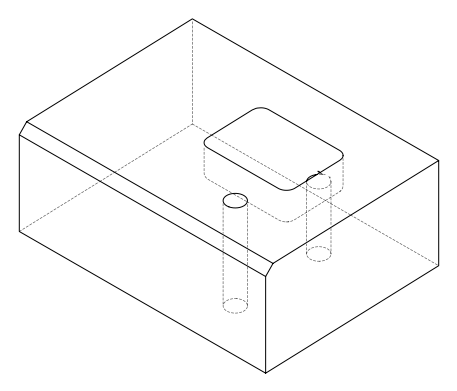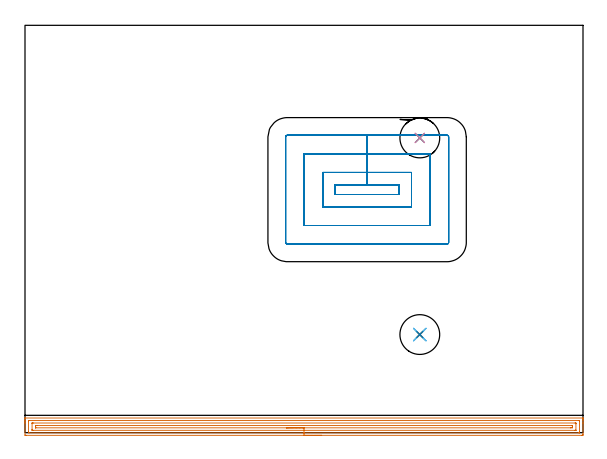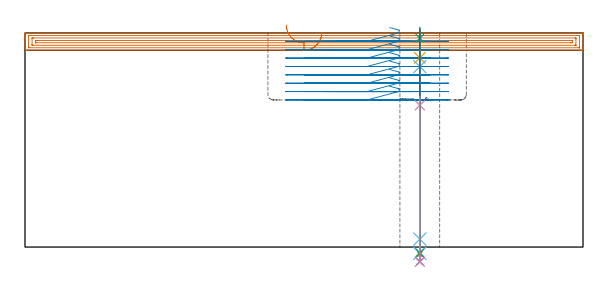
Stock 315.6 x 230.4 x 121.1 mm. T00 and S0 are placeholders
(PLAN: 10 operations, 8 tool changes, 26.3 min)
(1 AREA_MILL | FG_CHAMFER_SURFACE | UGT0205_001 | 10.31 min | 15159 mm3)
(2 MILL_RECTANGULAR_POCKET | POCKET_RECTANGULAR_STRAIGHT | UGT0201_095 | Follow Part, ap 5, ae 75% | 13.48 min | 341884 mm3)
(3 SPOT_DRILL | STEP1HOLE | NXT0321_9005460120000 | 0.05 min | 209 mm3)
(4 SPOT_DRILL_1 | STEP1HOLE_1 | NXT0321_9005460120000 | 0.06 min | 187 mm3)
(5 DRILL_BLIND_HOLE_INTO_CENTER | STEP1HOLE | NXT0301_065 | 0.07 min | 756 mm3)
(6 GUN_DRILL_THROUGH_HOLE | STEP1HOLE | UGT0307_006 | 0.58 min | 6862 mm3)
(7 DRILL_TO_ENLARGE_THROUGH_HOLE | STEP1HOLE | NXT0301_104 | 0.51 min | 10813 mm3)
(8 DRILL_TO_ENLARGE_THROUGH_HOLE_1 | STEP1HOLE | UGT0301_054 | 0.53 min | 29480 mm3)
(9 DRILL_THROUGH_HOLE_INTO_CENTER | STEP1HOLE_1 | NXT0301_065 | 0.36 min | 5628 mm3)
(10 DRILL_TO_ENLARGE_THROUGH_HOLE_2 | STEP1HOLE_1 | UGT0301_054 | 0.38 min | 27277 mm3)
(TOOL UGT0205_001 | Chamfer Mill 20 x 3 x 45 deg. | D20 FL50 Z2)
(TOOL UGT0201_095 | End mill 20 mm | D20 R3 FL38 Z4)
(TOOL NXT0321_9005460120000 | NC Spot Drill, 142deg, 12mm, Carbide, Uncoated | D12 PA142 FL30 Z2)
(TOOL NXT0301_065 | Carbide Drill 9.4mm [860.1-0940-075A1-MM 2214] | D9.4 PA140 FL98 Z2)
(TOOL UGT0307_006 | Gun Drill 9 mm | D9 PA130 FL24 Z1)
(TOOL NXT0301_104 | Carbide Drill 14mm [860.1-1400-112A1-MM 2214] | D14 PA140 FL123 Z2)
(TOOL UGT0301_054 | Twist Drill 22.5 mm | D22.5 PA118 FL155 Z2)
(OP 1 AREA_MILL)
G17 G21 G94 G90
T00 M6
G54
G17 G0 G90 X167.8 Y-1.5 S1061 M3
G43 Z131.1 H0
Z121.3
G94 G1 X167.762 Z120.428 F250.
X167.648 Z119.563
X167.459 Z118.712
X167.197 Z117.88
X166.863 Z117.074
X166.46 Z116.3
X165.991 Z115.564
X165.46 Z114.872
X164.871 Z114.229
X164.228 Z113.64
X163.536 Z113.108
X162.8 Z112.64
X162.026 Z112.237
X161.22 Z111.903
X160.388 Z111.641
X159.536 Z111.452
X158.672 Z111.338
X157.8 Z111.3
X0.615
X0.204 Y-1.496 Z111.302
X0.01 Y-1.492 Z111.306
X0. Y-1.294 Z111.504
Y5.167 Z117.962
Y5.719 Z118.515
Y6.051 Z118.847
Y6.602 Z119.398
Y6.935 Z119.729
Y7.938 Z120.737
X0.007 Y8.286 Z121.077
X0.009 Y8.297 Z121.088
X0.168 Y8.3 Z121.1
X315.432
X315.591 Y8.297 Z121.088
X315.593 Y8.286 Z121.077
X315.6 Y7.937 Z120.737
Y7.599 Z120.399
Y6.935 Z119.729
Y5.719 Z118.515
Y5.167 Z117.962
Y-0.743 Z112.055
X315.597 Y-1.018 Z111.779
X315.591 Y-1.492 Z111.306
X315.467 Y-1.495 Z111.303
X314.985 Y-1.5 Z111.3
X157.8
Y-0.086 Z112.714
X2.351 Y-0.085 Z112.715
X2.013 Y-0.079 Z112.721
X2.007 Y0.03 Z112.83
X2.001 Y0.261 Z113.061
Y6.446 Z119.246
X2.01 Y6.843 Z119.643
X2.015 Y6.88 Z119.68
X2.033 Y6.882 Z119.682
X2.084 Y6.885 Z119.685
X2.19 Y6.886 Z119.686
X2.401
X313.249 Y6.885 Z119.685
X313.587 Y6.879 Z119.679
X313.593 Y6.77 Z119.57
X313.599 Y6.539 Z119.339
Y0.354 Z113.154
X313.59 Y-0.043 Z112.757
X313.585 Y-0.08 Z112.72
X313.567 Y-0.082 Z112.718
X313.516 Y-0.085 Z112.715
X313.41 Y-0.086 Z112.714
X313.199
X157.8
Y1.328 Z114.128
X4.494 Y1.329 Z114.129
X4.187 Y1.33 Z114.13
X4.085 Y1.332 Z114.132
X4.012 Y1.335 Z114.135
X4.007 Y1.448 Z114.248
X4.002 Y1.633 Z114.433
X4. Y1.817 Z114.617
X4.001 Y5.351 Z118.151
X4.005 Y5.413 Z118.213
X4.01 Y5.458 Z118.258
X4.035 Y5.465 Z118.265
X4.187 Y5.467 Z118.267
X4.773 Y5.471 Z118.271
X311.106
X311.413 Y5.47 Z118.27
X311.515 Y5.468 Z118.268
X311.588 Y5.465 Z118.265
X311.593 Y5.352 Z118.152
X311.598 Y5.167 Z117.967
X311.6 Y4.983 Z117.783
X311.599 Y1.449 Z114.249
X311.595 Y1.386 Z114.186
X311.59 Y1.342 Z114.142
X311.565 Y1.335 Z114.135
X311.413 Y1.333 Z114.133
X310.827 Y1.329 Z114.129
X157.8 Y1.328 Z114.128
Y2.743 Z115.543
X6.118
X6.066 Y2.744 Z115.544
X6.03 Y2.746 Z115.546
X6.014 Y2.749 Z115.549
X6.01 Y2.763 Z115.563
X6.005 Y2.966 Z115.766
X6. Y3.373 Z116.173
Y3.4 Z116.2
X6.006 Y3.828 Z116.628
X6.01 Y4.036 Z116.836
X6.209 Y4.051 Z116.851
X6.866 Y4.056 Z116.856
X7.095 Y4.057 Z116.857
X309.482
X309.534 Y4.056 Z116.856
X309.57 Y4.054 Z116.854
X309.586 Y4.051 Z116.851
X309.59 Y4.037 Z116.837
X309.595 Y3.834 Z116.634
X309.6 Y3.427 Z116.227
Y3.4 Z116.2
X309.594 Y2.972 Z115.772
X309.59 Y2.764 Z115.564
X309.391 Y2.749 Z115.549
X308.734 Y2.744 Z115.544
X308.505 Y2.743 Z115.543
X157.8
X156.928 Z115.581
X156.063 Z115.695
X155.212 Z115.883
X154.38 Z116.146
X153.574 Z116.48
X152.8 Z116.882
X152.064 Z117.351
X151.372 Z117.882
X150.729 Z118.472
X150.14 Z119.115
X149.608 Z119.807
X149.14 Z120.543
X148.737 Z121.316
X148.403 Z122.122
X148.141 Z122.954
X147.952 Z123.806
X147.838 Z124.671
X147.8 Z125.543
G0 Z131.1
M5
M2
(OP 2 MILL_RECTANGULAR_POCKET)
G17 G21 G94 G90
T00 M6
G54
G17 G0 G90 X206.323 Y134.7 S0 M3
G43 Z131.1 H0
Z124.1
G94 G1 X211.6 Z122.686 F250.
Y140.2 Z121.212
X193.5 Z116.362
X175.4 F500.
Y134.7
X211.6
Y140.2
X193.5
Y147.2
X168.4
Y127.7
X218.6
Y147.2
X193.5
Y157.7
X157.9
Y117.2
X229.1
Y157.7
X193.5
Y168.2
X148.3
G3 X147.4 Y167.3 R0.9
G1 Y107.6
G3 X148.3 Y106.7 R0.9
G1 X238.7
G3 X239.6 Y107.6 R0.9
G1 Y167.3
G3 X238.7 Y168.2 R0.9
G1 X193.5
X192.5
G0 X206.323 Y134.7 Z119.362
G1 X211.6 Z117.949 F250.
Y140.2 Z116.475
X193.5 Z111.625
X175.4 F500.
Y134.7
X211.6
Y140.2
X193.5
Y147.2
X168.4
Y127.7
X218.6
Y147.2
X193.5
Y157.7
X157.9
Y117.2
X229.1
Y157.7
X193.5
Y168.2
X148.3
G3 X147.4 Y167.3 R0.9
G1 Y107.6
G3 X148.3 Y106.7 R0.9
G1 X238.7
G3 X239.6 Y107.6 R0.9
G1 Y167.3
G3 X238.7 Y168.2 R0.9
G1 X193.5
X192.5
G0 X206.323 Y134.7 Z114.625
G1 X211.6 Z113.211 F250.
Y140.2 Z111.737
X193.5 Z106.887
X175.4 F500.
Y134.7
X211.6
Y140.2
X193.5
Y147.2
X168.4
Y127.7
X218.6
Y147.2
X193.5
Y157.7
X157.9
Y117.2
X229.1
Y157.7
X193.5
Y168.2
X148.3
G3 X147.4 Y167.3 R0.9
G1 Y107.6
G3 X148.3 Y106.7 R0.9
G1 X238.7
G3 X239.6 Y107.6 R0.9
G1 Y167.3
G3 X238.7 Y168.2 R0.9
G1 X193.5
X192.5
G0 X206.323 Y134.7 Z109.887
G1 X211.6 Z108.474 F250.
Y140.2 Z107.
X193.5 Z102.15
X175.4 F500.
Y134.7
X211.6
Y140.2
X193.5
Y147.2
X168.4
Y127.7
X218.6
Y147.2
X193.5
Y157.7
X157.9
Y117.2
X229.1
Y157.7
X193.5
Y168.2
X148.3
G3 X147.4 Y167.3 R0.9
G1 Y107.6
G3 X148.3 Y106.7 R0.9
G1 X238.7
G3 X239.6 Y107.6 R0.9
G1 Y167.3
G3 X238.7 Y168.2 R0.9
G1 X193.5
X192.5
G0 X206.323 Y134.7 Z105.15
G1 X211.6 Z103.736 F250.
Y140.2 Z102.262
X193.5 Z97.412
X175.4 F500.
Y134.7
X211.6
Y140.2
X193.5
Y147.2
X168.4
Y127.7
X218.6
Y147.2
X193.5
Y157.7
X157.9
Y117.2
X229.1
Y157.7
X193.5
Y168.2
X148.3
G3 X147.4 Y167.3 R0.9
G1 Y107.6
G3 X148.3 Y106.7 R0.9
G1 X238.7
G3 X239.6 Y107.6 R0.9
G1 Y167.3
G3 X238.7 Y168.2 R0.9
G1 X193.5
X192.5
G0 X206.323 Y134.7 Z100.412
G1 X211.6 Z98.999 F250.
Y140.2 Z97.525
X193.5 Z92.675
X175.4 F500.
Y134.7
X211.6
Y140.2
X193.5
Y147.2
X168.4
Y127.7
X218.6
Y147.2
X193.5
Y157.7
X157.9
Y117.2
X229.1
Y157.7
X193.5
Y168.2
X148.3
G3 X147.4 Y167.3 R0.9
G1 Y107.6
G3 X148.3 Y106.7 R0.9
G1 X238.7
G3 X239.6 Y107.6 R0.9
G1 Y167.3
G3 X238.7 Y168.2 R0.9
G1 X193.5
X192.5
G0 X206.323 Y134.7 Z95.675
G1 X211.6 Z94.261 F250.
Y140.2 Z92.787
X193.5 Z87.937
X175.4 F500.
Y134.7
X211.6
Y140.2
X193.5
Y147.2
X168.4
Y127.7
X218.6
Y147.2
X193.5
Y157.7
X157.9
Y117.2
X229.1
Y157.7
X193.5
Y168.2
X148.3
G3 X147.4 Y167.3 R0.9
G1 Y107.6
G3 X148.3 Y106.7 R0.9
G1 X238.7
G3 X239.6 Y107.6 R0.9
G1 Y167.3
G3 X238.7 Y168.2 R0.9
G1 X193.5
X192.5
G0 X206.323 Y134.7 Z90.937
G1 X211.6 Z89.524 F250.
Y140.2 Z88.05
X193.5 Z83.2
X175.4 F500.
Y134.7
X211.6
Y140.2
X193.5
Y147.2
X168.4
Y127.7
X218.6
Y147.2
X193.5
Y157.7
X157.9
Y117.2
X229.1
Y157.7
X193.5
Y168.2
X148.3
G3 X147.4 Y167.3 R0.9
G1 Y107.6
G3 X148.3 Y106.7 R0.9
G1 X238.7
G3 X239.6 Y107.6 R0.9
G1 Y167.3
G3 X238.7 Y168.2 R0.9
G1 X193.5
X192.5
G0 Z131.1
M5
M2
(OP 3 SPOT_DRILL)
G17 G21 G94 G90
T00 M6
G54
G17 G0 G90 X223.3 Y55.5 S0 M3
G43 Z131.1 H0
G94 G81 G98 Z118.1 F250. R124.1
G80
M5
M2
(OP 4 SPOT_DRILL_1)
G17 G21 G94 G90
T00 M6
G54
G17 G0 G90 X223.3 Y166.7 S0 M3
G43 Z131.1 H0
G94 G81 G98 Z80.2 F250. R86.2
G80
M5
M2
(OP 5 DRILL_BLIND_HOLE_INTO_CENTER)
G17 G21 G94 G90
T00 M6
G54
G17 G0 G90 X223.3 Y55.5 S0 M3
G43 Z131.1 H1
G94 G81 G98 Z107. F250. R123.1
G80
M5
M2
(OP 6 GUN_DRILL_THROUGH_HOLE)
G17 G21 G94 G90
T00 M6
G54
G17 G0 G90 X223.3 Y55.5 M8
G43 Z131.1 H0
Z117.568
S716 M3
G94 G1 Z102.039 F125. M26
G4 X.084
Z4.5 F250.
G4 X.084
Z-3.598 F125.
G4 X.084
M5
M9
G0 Z117.568
Z131.1
M2
(OP 7 DRILL_TO_ENLARGE_THROUGH_HOLE)
G17 G21 G94 G90
T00 M6
G54
G17 G0 G90 X223.3 Y55.5 S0 M3
G43 Z131.1 H1
G94 G73 G98 Z-4.048 F250. Q13.905 R123.1
G80
M5
M2
(OP 8 DRILL_TO_ENLARGE_THROUGH_HOLE_1)
G17 G21 G94 G90
T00 M6
G54
G17 G0 G90 X223.3 Y55.5 S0 M3
G43 Z131.1 H0
G94 G73 G98 Z-8.26 F250. Q21.56 R123.1
G80
M5
M2
(OP 9 DRILL_THROUGH_HOLE_INTO_CENTER)
G17 G21 G94 G90
T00 M6
G54
G17 G0 G90 X223.3 Y166.7 S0 M3
G43 Z131.1 H1
G94 G73 G98 Z-3.211 F250. Q8.641 R85.2
G80
M5
M2
(OP 10 DRILL_TO_ENLARGE_THROUGH_HOLE_2)
G17 G21 G94 G90
T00 M6
G54
G17 G0 G90 X223.3 Y166.7 S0 M3
G43 Z131.1 H0
G94 G73 G98 Z-8.26 F250. Q18.292 R85.2
G80
M5
M2
